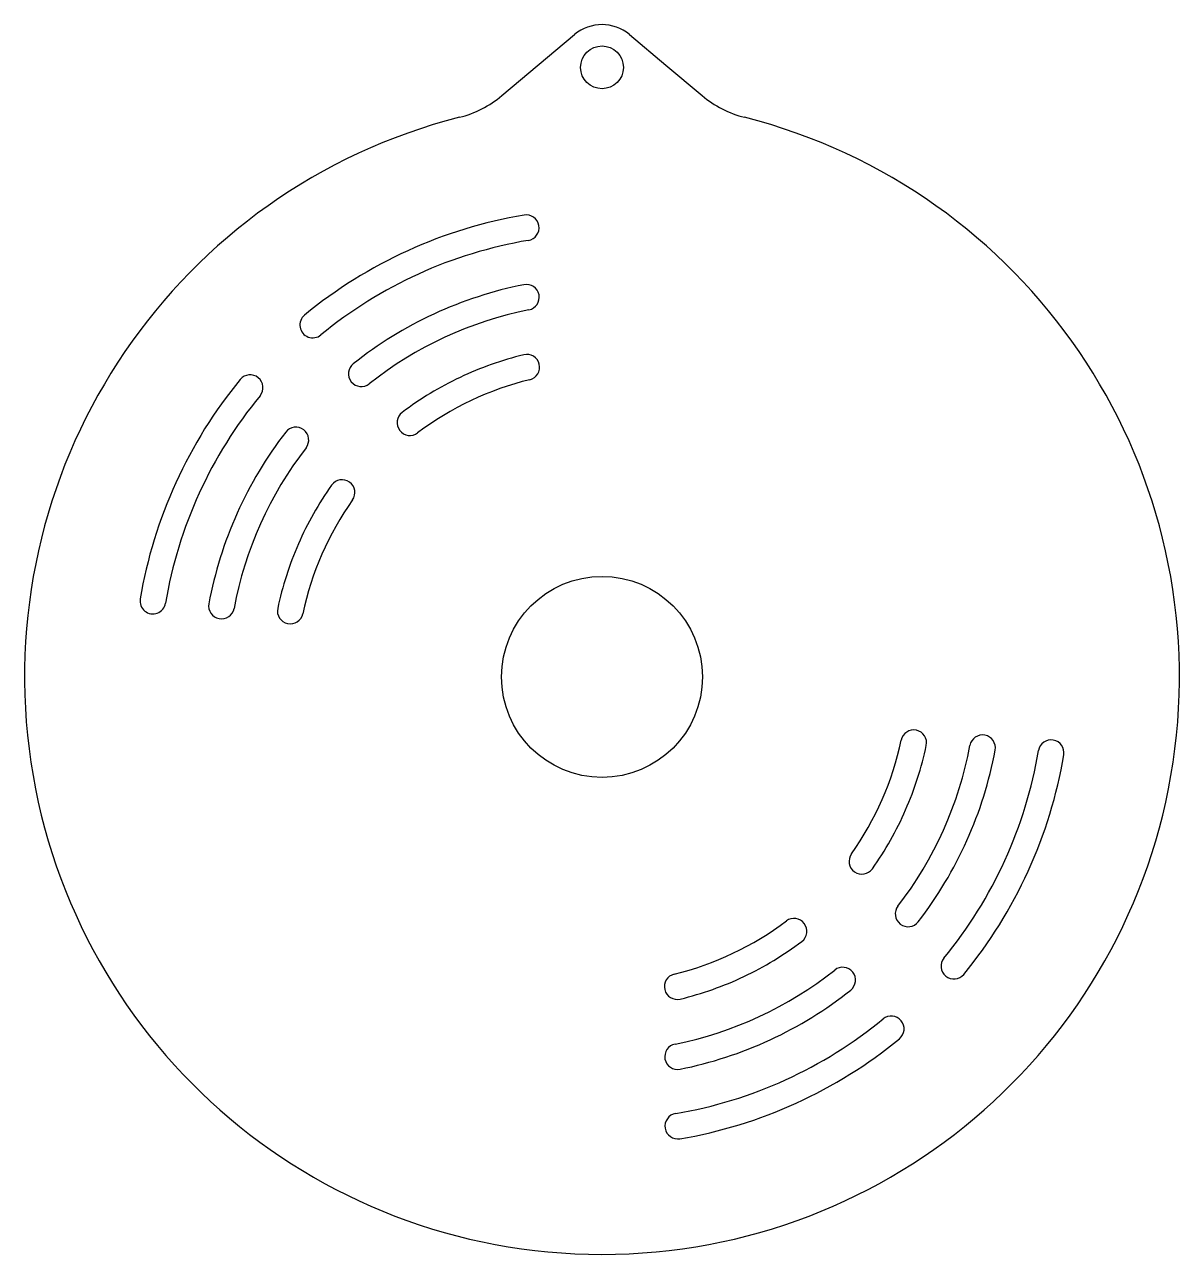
# Model space of a CAD drawing. Extents: x -270 to 270, y -288 to 288.
import ezdxf

# ---------------------------------------------------------------- set-up
doc = ezdxf.new("R2010")
doc.units = 0

msp = doc.modelspace()

# ---------------------------------------------------------------- linework, layer by layer
at = {"layer": 'TAGLIO', "color": 0}
for p, q in [((-46.851195, 254.295325), (-12.855752, 282.820889)), ((12.855752, 282.820889), (29.853474, 268.558107)), ((29.853474, 268.558107), (46.851195, 254.295325))]:
    msp.add_line(p, q, dxfattribs=at)
for centre, radius in [((0, 267.5), 10), ((0, -17.5), 47)]:
    msp.add_circle(centre, radius, dxfattribs=at)
for centre, radius, start, end in [((0, 267.5), 20, 50, 130), ((-78.990575, 292.597548), 50, -75.709074, -50), ((78.990575, 292.597548), 50, -130, -104.290926), ((0, -17.5), 270, 104.290926, 75.709074), ((0, -17.5), 219, 99.58, 114.5), ((-35.448431, 192.529543), 6, -80.42, 99.58), ((0, -17.5), 207, 99.58, 129.42), ((0, -17.5), 219, 114.5, 129.42), ((0, -17.5), 187, 101.26, 114.855), ((-35.342331, 160.01597), 6, -78.74, 101.26), ((-135.255045, 147.045048), 6, 129.42, 309.42), ((0, -17.5), 187, 114.855, 128.45), ((0, -17.5), 175, 101.26, 128.45), ((0, -17.5), 155, 103.65, 115.36), ((-35.162543, 127.291559), 6, -76.35, 103.65), ((-112.551492, 124.25035), 6, 128.45, 308.45), ((0, -17.5), 219, 140.58, 155.5), ((-164.545048, 117.755045), 6, -39.42, 140.58), ((0, -17.5), 155, 115.36, 127.07), ((0, -17.5), 143, 103.65, 127.07), ((0, -17.5), 207, 140.58, 170.42), ((-89.815753, 101.387049), 6, 127.07, 307.07), ((-143.134151, 93.286348), 6, -37.74, 142.26), ((0, -17.5), 187, 142.26, 155.855), ((0, -17.5), 175, 142.26, 169.45), ((0, -17.5), 219, 155.5, 170.42), ((0, -17.5), 155, 144.65, 156.36), ((-121.529318, 68.706873), 6, -35.35, 144.65), ((0, -17.5), 143, 144.65, 168.07), ((0, -17.5), 187, 155.855, 169.45), ((0, -17.5), 155, 156.36, 168.07), ((-210.029543, 17.948431), 6, 170.42, 350.42), ((-177.940286, 15.639925), 6, 169.45, 349.45), ((-145.781732, 13.300759), 6, 168.07, 348.07), ((145.781732, -48.300759), 6, -11.93, 168.07), ((177.940286, -50.639925), 6, -10.55, 169.45), ((0, -17.5), 143, -35.35, -11.93), ((0, -17.5), 175, -37.74, -10.55), ((0, -17.5), 155, -23.64, -11.93), ((0, -17.5), 187, -24.145, -10.55), ((210.029543, -52.948431), 6, -9.58, 170.42), ((0, -17.5), 207, -39.42, -9.58), ((0, -17.5), 219, -24.5, -9.58), ((0, -17.5), 155, -35.35, -23.64), ((0, -17.5), 187, -37.74, -24.145), ((121.529318, -103.706873), 6, 144.65, 324.65), ((0, -17.5), 219, -39.42, -24.5), ((143.134151, -128.286348), 6, 142.26, 322.26), ((0, -17.5), 143, -76.35, -52.93), ((89.815753, -136.387049), 6, -52.93, 127.07), ((0, -17.5), 155, -64.64, -52.93), ((164.545048, -152.755045), 6, 140.58, 320.58), ((0, -17.5), 175, -78.74, -51.55), ((112.551491, -159.25035), 6, -51.549999, 128.45), ((35.162543, -162.291559), 6, 103.65, 283.65), ((0, -17.5), 155, -76.35, -64.64), ((0, -17.5), 187, -65.145, -51.55), ((0, -17.5), 207, -80.42, -50.58), ((135.255045, -182.045048), 6, -50.58, 129.42), ((35.342331, -195.01597), 6, 101.26, 281.26), ((0, -17.5), 187, -78.74, -65.145), ((0, -17.5), 219, -65.5, -50.58), ((0, -17.5), 219, -80.42, -65.5), ((35.448431, -227.529543), 6, 99.58, 279.58)]:
    msp.add_arc(centre, radius, start, end, dxfattribs=at)

doc.saveas('drawing.dxf')
